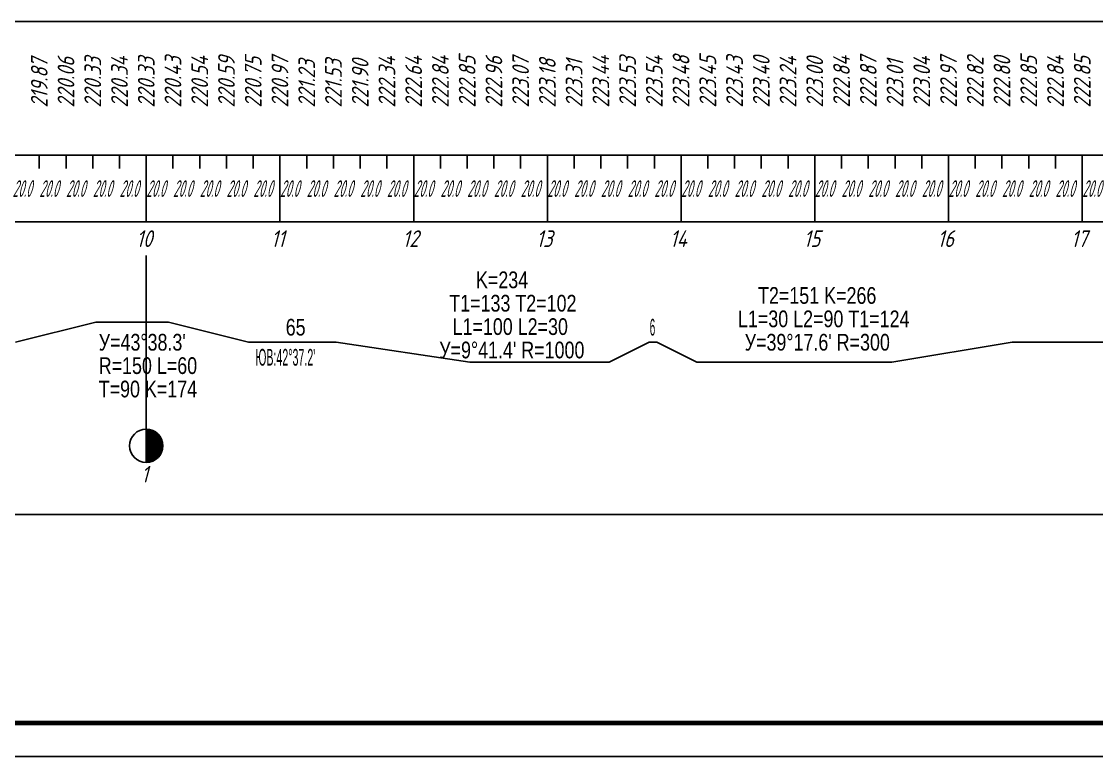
# Model space of a CAD drawing. Extents: x 2172 to 5772, y -842 to -248.
# Drawn here: x 2448.6 to 2609.4, y -842.5 to -732.5 of the extents above; entities that cross this region are included whole.
import ezdxf

# ---------------------------------------------------------------- set-up
doc = ezdxf.new("R2010")
doc.units = 0
doc.header["$MEASUREMENT"] = 0
doc.linetypes.add('CONTI', pattern=[0])
doc.linetypes.add('TP0', pattern=[0])
doc.layers.get('0').update_dxf_attribs({"linetype": 'CONTINUOUS'})
for name, color, linetype in [('RAMKA', 7, 'CONTI'), ('ПИКЕТЫ', 7, 'CONTINUOUS'), ('ТАБЛИЦА', 7, 'CONTINUOUS'), ('ЧЕРНЫЕ_ОТМЕТКИ', 7, 'CONTINUOUS')]:
    doc.layers.add(name, color=color, linetype=linetype)
doc.styles.add('ГОСТ', font='gost.TTF', dxfattribs={"oblique": 15, "height": 1})

msp = doc.modelspace()

# ---------------------------------------------------------------- linework, layer by layer
at = {"linetype": 'TP0'}
for p, q in [((3107.23, -732.48), (2267.23, -732.48)), ((3107.23, -752.48), (2267.23, -752.48)), ((2267.23, -762.48), (3107.23, -762.48)), ((3301.6, -842.48), (2171.6, -842.48))]:
    msp.add_line(p, q, dxfattribs=at)
at = {"linetype": 'Continuous'}
msp.add_line((2202.23, -806.28), (3107.23, -806.28), dxfattribs=at)
at = {"layer": 'RAMKA', "color": 250, "lineweight": 70}
msp.add_line((3296.6, -837.48), (2191.6, -837.48), dxfattribs=at)
at = {"layer": 'ТАБЛИЦА'}
for p, q in [((2467.23, -798.48), (2467.23, -767.48)), ((2467.23, -793.48), (2467.23, -798.48)), ((2467.33, -793.48), (2467.33, -798.48)), ((2467.43, -793.49), (2467.43, -798.47)), ((2467.53, -793.5), (2467.53, -798.46)), ((2467.63, -793.51), (2467.63, -798.45)), ((2467.73, -793.53), (2467.73, -798.43)), ((2467.83, -793.55), (2467.83, -798.4)), ((2467.93, -793.58), (2467.93, -798.38)), ((2468.03, -793.61), (2468.03, -798.35)), ((2468.13, -793.65), (2468.13, -798.31)), ((2468.23, -793.69), (2468.23, -798.27)), ((2468.33, -793.73), (2468.33, -798.22)), ((2468.43, -793.78), (2468.43, -798.17)), ((2468.53, -793.84), (2468.53, -798.11)), ((2468.63, -793.91), (2468.63, -798.05)), ((2468.73, -793.98), (2468.73, -797.98)), ((2468.83, -794.06), (2468.83, -797.9)), ((2468.93, -794.14), (2468.93, -797.81)), ((2469.03, -794.24), (2469.03, -797.71)), ((2469.13, -794.35), (2469.13, -797.6)), ((2469.23, -794.48), (2469.23, -797.48)), ((2469.33, -794.62), (2469.33, -797.33)), ((2469.43, -794.79), (2469.43, -797.17)), ((2469.53, -795), (2469.53, -796.96)), ((2469.63, -795.28), (2469.63, -796.68))]:
    msp.add_line(p, q, dxfattribs=at)
msp.add_circle((2467.23, -795.98), 2.5, dxfattribs=at)
at = {"layer": 'ЧЕРНЫЕ_ОТМЕТКИ'}
for p, q in [((2451.23, -754.48), (2451.23, -752.48)), ((2455.23, -754.48), (2455.23, -752.48)), ((2459.23, -754.48), (2459.23, -752.48)), ((2463.23, -754.48), (2463.23, -752.48)), ((2467.23, -762.48), (2467.23, -752.48)), ((2471.23, -754.48), (2471.23, -752.48)), ((2475.23, -754.48), (2475.23, -752.48)), ((2479.23, -754.48), (2479.23, -752.48)), ((2483.23, -754.48), (2483.23, -752.48)), ((2487.23, -762.48), (2487.23, -752.48)), ((2491.23, -754.48), (2491.23, -752.48)), ((2495.23, -754.48), (2495.23, -752.48)), ((2499.23, -754.48), (2499.23, -752.48)), ((2503.23, -754.48), (2503.23, -752.48)), ((2507.23, -762.48), (2507.23, -752.48)), ((2511.23, -754.48), (2511.23, -752.48)), ((2515.23, -754.48), (2515.23, -752.48)), ((2519.23, -754.48), (2519.23, -752.48)), ((2523.23, -754.48), (2523.23, -752.48)), ((2527.23, -762.48), (2527.23, -752.48)), ((2531.23, -754.48), (2531.23, -752.48)), ((2535.23, -754.48), (2535.23, -752.48)), ((2539.23, -754.48), (2539.23, -752.48)), ((2543.23, -754.48), (2543.23, -752.48)), ((2547.23, -762.48), (2547.23, -752.48)), ((2551.23, -754.48), (2551.23, -752.48)), ((2555.23, -754.48), (2555.23, -752.48)), ((2559.23, -754.48), (2559.23, -752.48)), ((2563.23, -754.48), (2563.23, -752.48)), ((2567.23, -762.48), (2567.23, -752.48)), ((2571.23, -754.48), (2571.23, -752.48)), ((2575.23, -754.48), (2575.23, -752.48)), ((2579.23, -754.48), (2579.23, -752.48)), ((2583.23, -754.48), (2583.23, -752.48)), ((2587.23, -762.48), (2587.23, -752.48)), ((2591.23, -754.48), (2591.23, -752.48)), ((2595.23, -754.48), (2595.23, -752.48)), ((2599.23, -754.48), (2599.23, -752.48)), ((2603.23, -754.48), (2603.23, -752.48)), ((2607.23, -762.48), (2607.23, -752.48)), ((2447.69, -780.48), (2459.69, -777.48)), ((2459.69, -777.48), (2470.54, -777.48)), ((2470.54, -777.48), (2482.54, -780.48)), ((2482.54, -780.48), (2495.64, -780.48)), ((2495.64, -780.48), (2515.64, -783.48)), ((2536.47, -783.48), (2542.47, -780.48)), ((2542.47, -780.48), (2543.59, -780.48)), ((2543.59, -780.48), (2549.59, -783.48)), ((2578.74, -783.48), (2596.74, -780.48)), ((2596.74, -780.48), (2642.84, -780.48)), ((2515.64, -783.48), (2536.47, -783.48)), ((2549.59, -783.48), (2578.74, -783.48))]:
    msp.add_line(p, q, dxfattribs=at)

# ---------------------------------------------------------------- texts
at = {"layer": 'ПИКЕТЫ', "style": 'ГОСТ', "oblique": 15}
for s, p in [('10', (2465.73, -766.23)), ('11', (2485.89, -766.23)), ('12', (2505.56, -766.23)), ('13', (2525.56, -766.23)), ('14', (2545.56, -766.23)), ('15', (2565.56, -766.23)), ('16', (2585.56, -766.23)), ('17', (2605.56, -766.23))]:
    msp.add_text(s, height=2.5, dxfattribs=at).set_placement(p)
at = {"layer": 'ТАБЛИЦА', "style": 'ГОСТ', "oblique": 15}
msp.add_text('1', height=2.5, dxfattribs=at).set_placement((2466.48, -801.48))
at = {"layer": 'ЧЕРНЫЕ_ОТМЕТКИ', "style": 'ГОСТ', "oblique": 15}
for s, p in [('219.87', (2452.48, -745.37)), ('220.06', (2456.48, -745.37)), ('220.33', (2460.48, -745.37)), ('220.34', (2464.48, -745.37)), ('220.33', (2468.48, -745.37)), ('220.43', (2472.48, -745.37)), ('220.54', (2476.48, -745.37)), ('220.59', (2480.48, -745.37)), ('220.75', (2484.48, -745.37)), ('220.97', (2488.48, -745.37)), ('221.23', (2492.48, -745.37)), ('221.53', (2496.48, -745.37)), ('221.90', (2500.48, -745.37)), ('222.34', (2504.48, -745.37)), ('222.64', (2508.48, -745.37)), ('222.84', (2512.48, -745.37)), ('222.85', (2516.48, -745.37)), ('222.96', (2520.48, -745.37)), ('223.07', (2524.48, -745.37)), ('223.18', (2528.48, -745.37)), ('223.31', (2532.48, -745.37)), ('223.44', (2536.48, -745.37)), ('223.53', (2540.48, -745.37)), ('223.54', (2544.48, -745.37)), ('223.48', (2548.48, -745.37)), ('223.45', (2552.48, -745.37)), ('223.43', (2556.48, -745.37)), ('223.40', (2560.48, -745.37)), ('223.24', (2564.48, -745.37)), ('223.00', (2568.48, -745.37)), ('222.84', (2572.48, -745.37)), ('222.87', (2576.48, -745.37)), ('223.01', (2580.48, -745.37)), ('223.04', (2584.48, -745.37)), ('222.97', (2588.48, -745.37)), ('222.82', (2592.48, -745.37)), ('222.80', (2596.48, -745.37)), ('222.85', (2600.48, -745.37)), ('222.84', (2604.48, -745.37)), ('222.85', (2608.48, -745.37))]:
    msp.add_text(s, height=2.5, rotation=90, dxfattribs=at).set_placement(p)
at = {"layer": 'ЧЕРНЫЕ_ОТМЕТКИ', "style": 'ГОСТ', "oblique": 15, "width": 0.6}
for p in [(2447.23, -758.73), (2451.23, -758.73), (2455.23, -758.73), (2459.23, -758.73), (2463.23, -758.73), (2467.23, -758.73), (2471.23, -758.73), (2475.23, -758.73), (2479.23, -758.73), (2483.23, -758.73), (2487.23, -758.73), (2491.23, -758.73), (2495.23, -758.73), (2499.23, -758.73), (2503.23, -758.73), (2507.23, -758.73), (2511.23, -758.73), (2515.23, -758.73), (2519.23, -758.73), (2523.23, -758.73), (2527.23, -758.73), (2531.23, -758.73), (2535.23, -758.73), (2539.23, -758.73), (2543.23, -758.73), (2547.23, -758.73), (2551.23, -758.73), (2555.23, -758.73), (2559.23, -758.73), (2563.23, -758.73), (2567.23, -758.73), (2571.23, -758.73), (2575.23, -758.73), (2579.23, -758.73), (2583.23, -758.73), (2587.23, -758.73), (2591.23, -758.73), (2595.23, -758.73), (2599.23, -758.73), (2603.23, -758.73), (2607.23, -758.73)]:
    msp.add_text('20.0', height=2.5, dxfattribs=at).set_placement(p)
at = {"layer": 'ЧЕРНЫЕ_ОТМЕТКИ'}
for s, width, p in [('K=234', 0.8, (2516.55, -772.39)), ('T1=133 T2=102', 0.8, (2512.55, -775.89)), ('T2=151 K=266', 0.8, (2558.74, -774.73)), ('L1=30 L2=90 T1=124', 0.8, (2555.74, -778.23)), ('65', 0.8, (2488.09, -779.48)), ('L1=100 L2=30', 0.8, (2513.05, -779.39)), ('6', 0.451723, (2542.53, -779.48)), ("У=43°38.3'", 0.8, (2460.12, -781.73)), ("У=39°17.6' R=300", 0.8, (2556.74, -781.73)), ("ЮВ:42°37.2'", 0.476191, (2483.59, -783.98)), ("У=9°41.4' R=1000", 0.8, (2511.05, -782.89)), ('R=150 L=60', 0.8, (2460.12, -785.23)), ('T=90 K=174', 0.8, (2460.12, -788.73))]:
    msp.add_text(s, height=2.5, dxfattribs=dict(at, width=width)).set_placement(p)

doc.saveas('drawing.dxf')
